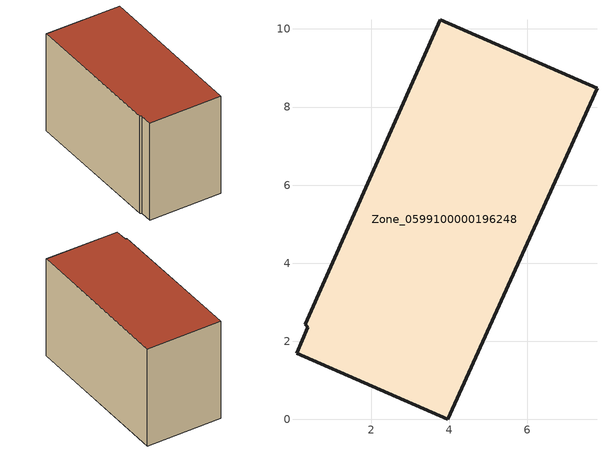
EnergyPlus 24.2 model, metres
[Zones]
Zone_0599100000196248
 floor ground (C_G): 0.09,1.7 0.38,2.36 0.31,2.43 3.77,10.24 7.78,8.48 3.97,0 z0
 wall outside (C_F): 7.78,8.48 3.77,10.24 0.31,2.43 0.38,2.36 0.09,1.7 3.97,0 7.78,8.48 z0:5.9
 roof outside (C_R): 0.38,2.36 0.09,1.7 3.97,0 7.78,8.48 3.77,10.24 0.31,2.43 z5.9
[BUILDING]
Pand.0599100000196248: North Axis=0; Terrain=City; Loads Convergence Tolerance Value=0.04; Temperature Convergence Tolerance Value=0.4; Solar Distribution=FullExterior; Maximum Number of Warmup Days=25; Minimum Number of Warmup Days=1
[Site:Location]
Rotterdam.The.Hague.AP_ZH_NLD Design_Conditions: Latitude=51.96; Longitude=4.45; Time Zone=1; Elevation=-4.5
[SITE:GROUNDTEMPERATURE:BUILDINGSURFACE]
18, 18, 18, 18, 18, 18, 18, 18, 18, 18, 18, 18
[MATERIAL] Thermal Absorptance=0.9; Solar Absorptance=0.7; Visible Absorptance=0.7
Name | Roughness | Thickness | Conductivity | Density | Specific Heat
G.TC.1946-1964 | MediumSmooth | 0.15 | 1 | 540 | 1210
F.TC.1946-1964 | Rough | 0.3 | 0.857143 | 1920 | 840
R.TC.1946-1964 | MediumRough | 0.2 | 0.235294 | 1500 | 1000
[CONSTRUCTION]
C_G: G.TC.1946-1964
C_F: F.TC.1946-1964
C_R: R.TC.1946-1964
[ZONE]
Zone_0599100000196248: Type=1; Multiplier=1; Ceiling Height=Autocalculate; Volume=Autocalculate; Floor Area=autocalculate; Part of Total Floor Area=Yes
[ZONEINFILTRATION:DESIGNFLOWRATE]
Infil_Zone_0599100000196248: Zone or ZoneList or Space or SpaceList=Zone_0599100000196248; Schedule=AlwaysOn; Design Flow Rate Calculation Method=Flow/Area; Flow Rate per Floor Area=0.003; Constant Term Coefficient=1; Temperature Term Coefficient=0; Velocity Term Coefficient=0; Velocity Squared Term Coefficient=0
[HVACTEMPLATE:ZONE:IDEALLOADSAIRSYSTEM]
Zone_0599100000196248: Maximum Heating Supply Air Temperature=50; Minimum Cooling Supply Air Temperature=13; Maximum Heating Supply Air Humidity Ratio=0.0156; Minimum Cooling Supply Air Humidity Ratio=0.0077; Heating Limit=NoLimit; Cooling Limit=NoLimit; Dehumidification Control Type=ConstantSensibleHeatRatio; Cooling Sensible Heat Ratio=0.7; Dehumidification Setpoint=60; Humidification Control Type=None; Humidification Setpoint=30; Outdoor Air Method=None; Outdoor Air Flow Rate per Person=0.00944; Outdoor Air Flow Rate per Zone Floor Area=0; Outdoor Air Flow Rate per Zone=0; Demand Controlled Ventilation Type=None; Outdoor Air Economizer Type=NoEconomizer; Heat Recovery Type=None; Sensible Heat Recovery Effectiveness=0.7; Latent Heat Recovery Effectiveness=0.65
[ZONECONTROL:THERMOSTAT]
ThermostatControl_Zone_0599100000196248: Zone or ZoneList=Zone_0599100000196248; Control Type Schedule=DualSetpointControlType; Control 1=Thermostat_Zone_0599100000196248; Temperature Difference Between Cutout And Setpoint=0
[THERMOSTATSETPOINT:DUALSETPOINT]
Thermostat_Zone_0599100000196248: Heating Setpoint Temperature Schedule=HeatingSetpoint_Zone_0599100000196248; Cooling Setpoint Temperature Schedule=CoolingSetpoint_Zone_0599100000196248
[SCHEDULE:COMPACT]
HeatingSetpoint_Zone_0599100000196248: Through: 12/31, For: AllDays, Until: 24:00, 21
CoolingSetpoint_Zone_0599100000196248: Through: 12/31, For: AllDays, Until: 24:00, 24
DualSetpointControlType: Through: 12/31, For: AllDays, Until: 24:00, 4
AlwaysOn: Through: 12/31, For: AllDays, Until: 24:00, 1
